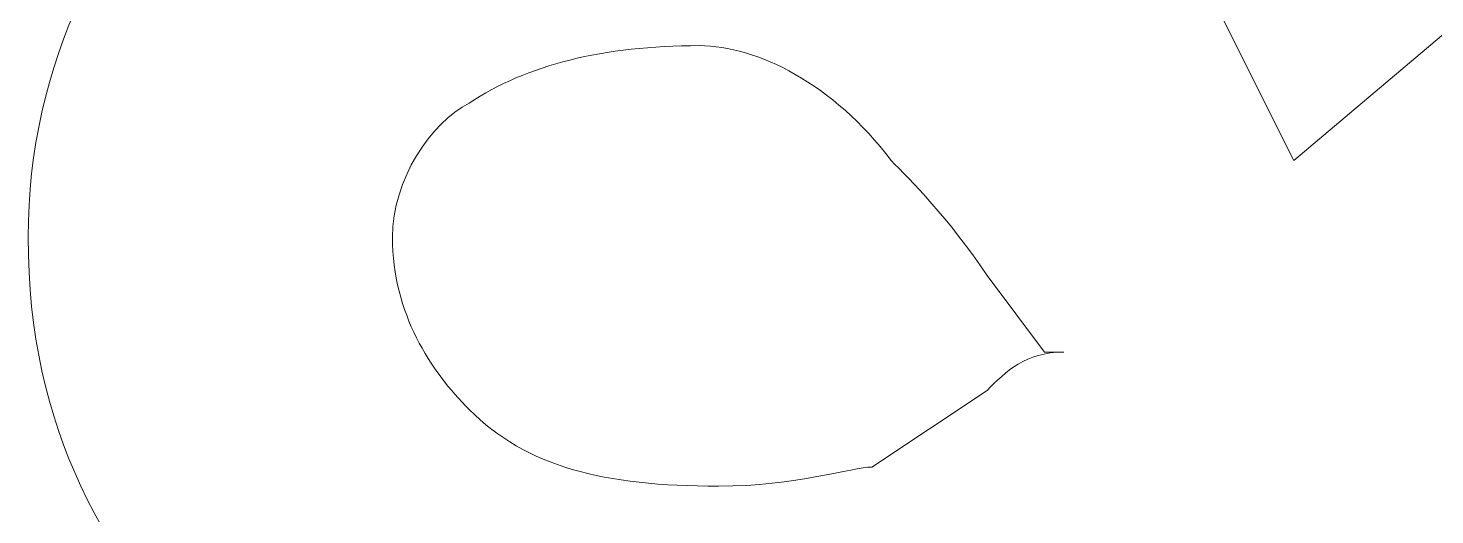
# Model space of a CAD drawing. Header units: inches. Extents: x -1525 to 612, y 0 to 1008.
# Drawn here: x 524.64 to 529.041, y 927.51 to 929.035 of the extents above; entities that cross this region are included whole.
import ezdxf

# ---------------------------------------------------------------- set-up
doc = ezdxf.new("R2010")
doc.units = ezdxf.units.IN
doc.header["$MEASUREMENT"] = 0
doc.layers.add('Layer 1', color=7, linetype='Continuous', lineweight=0)

# ---------------------------------------------------------------- blocks, each defined once
blk = doc.blocks.new('Block_33')
at = {"layer": 'Layer 1'}
for points, knots in [([(530.16, 929.94), (530.16, 929.94), (529.32, 930.24), (529.32, 930.24), (529.14, 930.3), (529.02, 930.42), (528.96, 930.6), (528.96, 930.78), (528.96, 930.9), (529.08, 931.08), (529.08, 931.2), (529.2, 931.2599), (529.38, 931.32), (529.5, 931.38), (529.68, 931.32), (529.86, 931.2599), (529.86, 931.2599), (530.94, 930.72), (530.94, 930.72), (530.94, 930.72), (531.48, 931.2), (531.48, 931.2), (531.6, 931.2599), (531.72, 931.32), (531.9, 931.32), (532.02, 931.32), (532.2, 931.2599), (532.26, 931.14), (532.38, 931.02), (532.44, 930.9), (532.44, 930.72), (532.44, 930.6), (532.38, 930.48), (532.26, 930.42), (532.26, 930.42), (531.96, 930.18), (531.96, 930.18), (532.02, 930.18), (532.08, 930.12), (532.14, 930.06), (532.26, 930.06), (532.26, 930), (532.32, 929.94), (532.8, 929.52), (533.04, 929.04), (533.04, 928.38), (533.04, 927.72), (532.8, 927.18), (532.26, 926.7599), (531.78, 926.34), (531.18, 926.16), (530.46, 926.16), (529.68, 926.16), (529.08, 926.34), (528.6, 926.7599), (528.42, 926.88), (528.36, 926.94), (528.3, 927.06), (528.3, 927.06), (528.36, 927.06), (528.36, 927.06), (528.36, 927), (528.36, 927), (528.3, 927), (528.3, 927), (528.24, 926.88), (528.24, 926.88), (528.18, 926.88), (528.18, 926.88), (528.12, 926.88), (527.7, 926.58), (527.22, 926.46), (526.8, 926.46), (526.2, 926.46), (525.66, 926.64), (525.24, 927), (524.88, 927.36), (524.64, 927.78), (524.64, 928.38), (524.64, 928.92), (524.88, 929.4), (525.24, 929.7), (525.72, 930), (526.2, 930.18), (526.74, 930.12), (527.04, 930.12), (527.28, 930.06), (527.4, 930), (527.52, 929.94), (527.7, 929.82), (527.88, 929.7), (527.88, 929.7), (528.3, 929.22), (528.3, 929.22), (528.3, 929.22), (528.6, 928.62), (528.6, 928.62), (528.6, 928.62), (530.16, 929.94), (530.16, 929.94)], [0, 0, 0, 0, 1, 1, 1, 2, 2, 2, 3, 3, 3, 4, 4, 4, 5, 5, 5, 6, 6, 6, 7, 7, 7, 8, 8, 8, 9, 9, 9, 10, 10, 10, 11, 11, 11, 12, 12, 12, 13, 13, 13, 14, 14, 14, 15, 15, 15, 16, 16, 16, 17, 17, 17, 18, 18, 18, 19, 19, 19, 20, 20, 20, 21, 21, 21, 22, 22, 22, 23, 23, 23, 24, 24, 24, 25, 25, 25, 26, 26, 26, 27, 27, 27, 28, 28, 28, 29, 29, 29, 30, 30, 30, 31, 31, 31, 32, 32, 32, 33, 33, 33, 33]), ([(527.82, 928.02), (527.82, 928.02), (527.64, 928.2599), (527.64, 928.2599), (527.52, 928.44), (527.4, 928.56), (527.34, 928.62), (527.16, 928.86), (526.92, 928.98), (526.74, 928.98), (526.44, 928.98), (526.2, 928.92), (526.02, 928.8), (525.9, 928.74), (525.78, 928.56), (525.78, 928.38), (525.78, 928.14), (525.9, 927.96), (526.02, 927.84), (526.2, 927.66), (526.44, 927.6), (526.8, 927.6), (527.04, 927.6), (527.22, 927.66), (527.28, 927.66), (527.28, 927.66), (527.64, 927.9), (527.64, 927.9), (527.7, 927.96), (527.76, 928.02), (527.88, 928.02), (527.88, 928.02), (527.82, 928.02), (527.82, 928.02)], [0, 0, 0, 0, 1, 1, 1, 2, 2, 2, 3, 3, 3, 4, 4, 4, 5, 5, 5, 6, 6, 6, 7, 7, 7, 8, 8, 8, 9, 9, 9, 10, 10, 10, 11, 11, 11, 11])]:
    blk.add_open_spline(points, degree=3, knots=knots, dxfattribs=at)
blk = doc.blocks.new('Block_32')
at = {"layer": 'Layer 1'}
blk.add_blockref('Block_33', (0, 0), dxfattribs=at)

msp = doc.modelspace()

# ---------------------------------------------------------------- block references
at = {"layer": 'Layer 1'}
msp.add_blockref('Block_32', (0, 0), dxfattribs=at)

doc.saveas('drawing.dxf')
